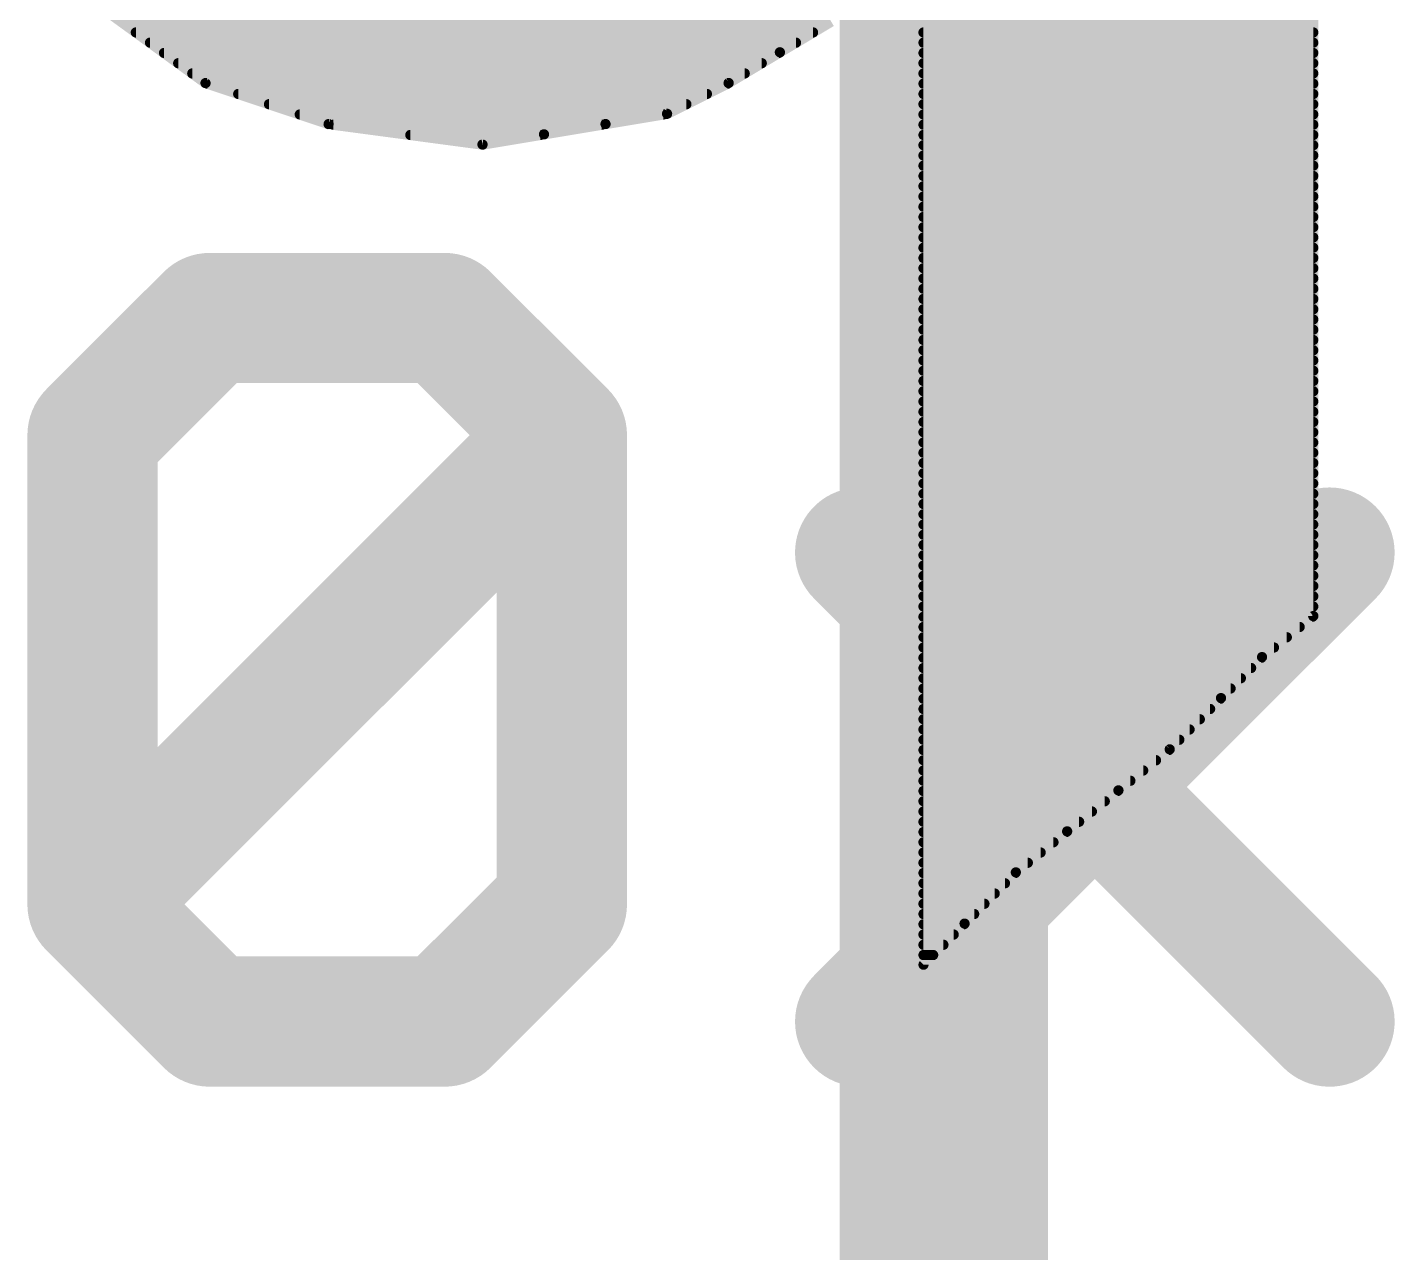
# Model space of a CAD drawing. Extents: x -0.1 to 23, y -0.1 to 23.
# Drawn here: x 16.124 to 17.457, y 8.63 to 9.825 of the extents above; entities that cross this region are included whole.
import ezdxf

# ---------------------------------------------------------------- set-up
doc = ezdxf.new("R2010")
doc.units = 0
for name, color, linetype in [('16', 132, 'CONTINUOUS'), ('21', 253, 'CONTINUOUS'), ('22', 40, 'CONTINUOUS')]:
    doc.layers.add(name, color=color, linetype=linetype)

msp = doc.modelspace()

# ---------------------------------------------------------------- linework, layer by layer
at = {"layer": '16', "const_width": 0.2032}
msp.add_lwpolyline([(17.018, 4.7625), (17.018, 10.16)], dxfattribs=at)
at = {"layer": '21', "const_width": 0.127}
for points in [[(16.1879, 9.4271), (16.3023, 9.5415)], [(16.3023, 9.5415), (16.5311, 9.5415)], [(16.5311, 9.5415), (16.6455, 9.4271)], [(16.1879, 8.9695), (16.1879, 9.4271)], [(16.1879, 8.9695), (16.6455, 9.4271)], [(16.6455, 9.4271), (16.6455, 8.9695)], [(16.9363, 9.3127), (17.3939, 8.8551)], [(16.9363, 8.8551), (17.3939, 9.3127)], [(16.3023, 8.8551), (16.1879, 8.9695)], [(16.6455, 8.9695), (16.5311, 8.8551)], [(16.5311, 8.8551), (16.3023, 8.8551)]]:
    msp.add_lwpolyline(points, dxfattribs=at)
at = {"layer": '21', "const_width": 0.0635}
for points in [[(16.3023, 9.5732, 1), (16.3023, 9.5097)], [(16.3248, 9.519, 1), (16.2799, 9.5639)], [(16.5536, 9.5639, 1), (16.5087, 9.519)], [(16.5311, 9.5097, 1), (16.5311, 9.5732)], [(16.2197, 9.4271, 1), (16.1562, 9.4271)], [(16.1655, 9.4495, 1), (16.2104, 9.4046)], [(16.6773, 9.4271, 1), (16.6138, 9.4271)], [(16.668, 9.4046, 1), (16.6231, 9.4495)], [(16.6231, 9.4046, 1), (16.668, 9.4495)], [(16.9588, 9.3351, 1), (16.9139, 9.2902)], [(17.4164, 9.2902, 1), (17.3715, 9.3351)], [(16.2104, 8.9919, 1), (16.1655, 8.947)], [(16.668, 8.947, 1), (16.6231, 8.9919)], [(16.1655, 8.9919, 1), (16.2104, 8.947)], [(16.1562, 8.9695, 1), (16.2197, 8.9695)], [(16.6138, 8.9695, 1), (16.6773, 8.9695)], [(16.3023, 8.8868, 1), (16.3023, 8.8233)], [(16.5311, 8.8233, 1), (16.5311, 8.8868)], [(16.2799, 8.8326, 1), (16.3248, 8.8775)], [(16.5087, 8.8775, 1), (16.5536, 8.8326)], [(16.9139, 8.8775, 1), (16.9588, 8.8326)], [(17.3715, 8.8326, 1), (17.4164, 8.8775)]]:
    msp.add_lwpolyline(points, format="xyb", dxfattribs=at)
at = {"layer": '22', "const_width": 0.01}
for points in [[(17.3781, 9.2506), (17.3781, 11.1006)], [(16.9981, 9.9306), (16.9981, 8.9106)], [(16.1881, 9.8506), (16.2981, 9.7706)], [(16.2165, 9.83), (16.9071, 9.83)], [(16.2302, 9.82), (16.8904, 9.82)], [(16.8581, 9.8006), (16.9081, 9.8306)], [(16.9981, 9.83), (17.3781, 9.83)], [(16.9981, 9.82), (17.3781, 9.82)], [(16.244, 9.81), (16.8738, 9.81)], [(16.9981, 9.81), (17.3781, 9.81)], [(16.2577, 9.8), (16.8571, 9.8)], [(16.8081, 9.7706), (16.8581, 9.8006)], [(16.9981, 9.8), (17.3781, 9.8)], [(16.2715, 9.79), (16.8404, 9.79)], [(16.2852, 9.78), (16.8238, 9.78)], [(16.9981, 9.79), (17.3781, 9.79)], [(16.9981, 9.78), (17.3781, 9.78)], [(16.2981, 9.7706), (16.4181, 9.7306)], [(16.3, 9.77), (16.8069, 9.77)], [(16.7481, 9.7406), (16.8081, 9.7706)], [(16.9981, 9.77), (17.3781, 9.77)], [(16.33, 9.76), (16.7869, 9.76)], [(16.9981, 9.76), (17.3781, 9.76)], [(16.36, 9.75), (16.7669, 9.75)], [(16.39, 9.74), (16.7444, 9.74)], [(16.6881, 9.7306), (16.7481, 9.7406)], [(16.9981, 9.75), (17.3781, 9.75)], [(16.9981, 9.74), (17.3781, 9.74)], [(16.4181, 9.7306), (16.5681, 9.7106)], [(16.4228, 9.73), (16.6844, 9.73)], [(16.6281, 9.7206), (16.6881, 9.7306)], [(16.9981, 9.73), (17.3781, 9.73)], [(16.4978, 9.72), (16.6244, 9.72)], [(16.5681, 9.7106), (16.6281, 9.7206)], [(16.9981, 9.72), (17.3781, 9.72)], [(16.9981, 9.71), (17.3781, 9.71)], [(16.9981, 9.7), (17.3781, 9.7)], [(16.9981, 9.69), (17.3781, 9.69)], [(16.9981, 9.68), (17.3781, 9.68)], [(16.9981, 9.67), (17.3781, 9.67)], [(16.9981, 9.66), (17.3781, 9.66)], [(16.9981, 9.65), (17.3781, 9.65)], [(16.9981, 9.64), (17.3781, 9.64)], [(16.9981, 9.63), (17.3781, 9.63)], [(16.9981, 9.62), (17.3781, 9.62)], [(16.9981, 9.61), (17.3781, 9.61)], [(16.9981, 9.6), (17.3781, 9.6)], [(16.9981, 9.59), (17.3781, 9.59)], [(16.9981, 9.58), (17.3781, 9.58)], [(16.9981, 9.57), (17.3781, 9.57)], [(16.9981, 9.56), (17.3781, 9.56)], [(16.9981, 9.55), (17.3781, 9.55)], [(16.9981, 9.54), (17.3781, 9.54)], [(16.9981, 9.53), (17.3781, 9.53)], [(16.9981, 9.52), (17.3781, 9.52)], [(16.9981, 9.51), (17.3781, 9.51)], [(16.9981, 9.5), (17.3781, 9.5)], [(16.9981, 9.49), (17.3781, 9.49)], [(16.9981, 9.48), (17.3781, 9.48)], [(16.9981, 9.47), (17.3781, 9.47)], [(16.9981, 9.46), (17.3781, 9.46)], [(16.9981, 9.45), (17.3781, 9.45)], [(16.9981, 9.44), (17.3781, 9.44)], [(16.9981, 9.43), (17.3781, 9.43)], [(16.9981, 9.42), (17.3781, 9.42)], [(16.9981, 9.41), (17.3781, 9.41)], [(16.9981, 9.4), (17.3781, 9.4)], [(16.9981, 9.39), (17.3781, 9.39)], [(16.9981, 9.38), (17.3781, 9.38)], [(16.9981, 9.37), (17.3781, 9.37)], [(16.9981, 9.36), (17.3781, 9.36)], [(16.9981, 9.35), (17.3781, 9.35)], [(16.9981, 9.34), (17.3781, 9.34)], [(16.9981, 9.33), (17.3781, 9.33)], [(16.9981, 9.32), (17.3781, 9.32)], [(16.9981, 9.31), (17.3781, 9.31)], [(16.9981, 9.3), (17.3781, 9.3)], [(16.9981, 9.29), (17.3781, 9.29)], [(16.9981, 9.28), (17.3781, 9.28)], [(16.9981, 9.27), (17.3781, 9.27)], [(16.9981, 9.26), (17.3781, 9.26)], [(16.9981, 9.25), (17.3773, 9.25)], [(17.3281, 9.2106), (17.3781, 9.2506)], [(16.9981, 9.24), (17.3648, 9.24)], [(16.9981, 9.23), (17.3523, 9.23)], [(16.9981, 9.22), (17.3398, 9.22)], [(16.9981, 9.21), (17.3275, 9.21)], [(17.2881, 9.1706), (17.3281, 9.2106)], [(16.9981, 9.2), (17.3175, 9.2)], [(16.9981, 9.19), (17.3075, 9.19)], [(16.9981, 9.18), (17.2975, 9.18)], [(16.9981, 9.17), (17.2875, 9.17)], [(17.2381, 9.1206), (17.2881, 9.1706)], [(16.9981, 9.16), (17.2775, 9.16)], [(16.9981, 9.15), (17.2675, 9.15)], [(16.9981, 9.14), (17.2575, 9.14)], [(16.9981, 9.13), (17.2475, 9.13)], [(16.9981, 9.12), (17.2373, 9.12)], [(17.1881, 9.0806), (17.2381, 9.1206)], [(16.9981, 9.11), (17.2248, 9.11)], [(16.9981, 9.1), (17.2123, 9.1)], [(16.9981, 9.09), (17.1998, 9.09)], [(16.9981, 9.08), (17.1873, 9.08)], [(17.1381, 9.0406), (17.1881, 9.0806)], [(16.9981, 9.07), (17.1748, 9.07)], [(16.9981, 9.06), (17.1623, 9.06)], [(16.9981, 9.05), (17.1498, 9.05)], [(16.9981, 9.04), (17.1373, 9.04)], [(17.0881, 9.0006), (17.1381, 9.0406)], [(16.9981, 9.03), (17.1248, 9.03)], [(16.9981, 9.02), (17.1123, 9.02)], [(16.9981, 9.01), (17.0998, 9.01)], [(16.9981, 9), (17.0875, 9)], [(17.0381, 8.9506), (17.0881, 9.0006)], [(16.9981, 8.99), (17.0775, 8.99)], [(16.9981, 8.98), (17.0675, 8.98)], [(16.9981, 8.97), (17.0575, 8.97)], [(16.9981, 8.96), (17.0475, 8.96)], [(16.9981, 8.9106), (17.0381, 8.9506)], [(16.9981, 8.95), (17.0375, 8.95)], [(16.9981, 8.94), (17.0275, 8.94)], [(16.9981, 8.93), (17.0175, 8.93)], [(16.9981, 8.92), (17.0075, 8.92)]]:
    msp.add_lwpolyline(points, dxfattribs=at)
at = {"layer": '22', "const_width": 0.005}
for points in [[(16.2302, 9.8225, 1), (16.2302, 9.8175)], [(16.8904, 9.8175, 1), (16.8904, 9.8225)], [(16.9981, 9.8225, 1), (16.9981, 9.8175)], [(17.3781, 9.8175, 1), (17.3781, 9.8225)], [(16.244, 9.8125, 1), (16.244, 9.8075)], [(16.8738, 9.8075, 1), (16.8738, 9.8125)], [(16.9981, 9.8125, 1), (16.9981, 9.8075)], [(17.3781, 9.8075, 1), (17.3781, 9.8125)], [(16.2577, 9.8025, 1), (16.2577, 9.7975)], [(16.8568, 9.8028, 1), (16.8594, 9.7985)], [(16.8594, 9.7985, 1), (16.8568, 9.8028)], [(16.8571, 9.7975, 1), (16.8571, 9.8025)], [(16.9981, 9.8025, 1), (16.9981, 9.7975)], [(17.3781, 9.7975, 1), (17.3781, 9.8025)], [(16.2715, 9.7925, 1), (16.2715, 9.7875)], [(16.2852, 9.7825, 1), (16.2852, 9.7775)], [(16.8238, 9.7775, 1), (16.8238, 9.7825)], [(16.8404, 9.7875, 1), (16.8404, 9.7925)], [(16.9981, 9.7925, 1), (16.9981, 9.7875)], [(16.9981, 9.7825, 1), (16.9981, 9.7775)], [(17.3781, 9.7875, 1), (17.3781, 9.7925)], [(17.3781, 9.7775, 1), (17.3781, 9.7825)], [(16.2989, 9.773, 1), (16.2973, 9.7683)], [(16.2967, 9.7686, 1), (16.2996, 9.7726)], [(16.3, 9.7725, 1), (16.3, 9.7675)], [(16.8068, 9.7728, 1), (16.8094, 9.7685)], [(16.8069, 9.7675, 1), (16.8069, 9.7725)], [(16.8092, 9.7684, 1), (16.807, 9.7729)], [(16.9981, 9.7725, 1), (16.9981, 9.7675)], [(17.3781, 9.7675, 1), (17.3781, 9.7725)], [(16.33, 9.7625, 1), (16.33, 9.7575)], [(16.7869, 9.7575, 1), (16.7869, 9.7625)], [(16.9981, 9.7625, 1), (16.9981, 9.7575)], [(17.3781, 9.7575, 1), (17.3781, 9.7625)], [(16.36, 9.7525, 1), (16.36, 9.7475)], [(16.39, 9.7425, 1), (16.39, 9.7375)], [(16.7444, 9.7375, 1), (16.7444, 9.7425)], [(16.747, 9.7429, 1), (16.7492, 9.7384)], [(16.7485, 9.7382, 1), (16.7477, 9.7431)], [(16.7669, 9.7475, 1), (16.7669, 9.7525)], [(16.9981, 9.7525, 1), (16.9981, 9.7475)], [(16.9981, 9.7425, 1), (16.9981, 9.7375)], [(17.3781, 9.7475, 1), (17.3781, 9.7525)], [(17.3781, 9.7375, 1), (17.3781, 9.7425)], [(16.4185, 9.7331, 1), (16.4178, 9.7281)], [(16.4173, 9.7283, 1), (16.4189, 9.733)], [(16.4228, 9.7325, 1), (16.4228, 9.7275)], [(16.6844, 9.7275, 1), (16.6844, 9.7325)], [(16.6877, 9.7331, 1), (16.6885, 9.7282)], [(16.6885, 9.7282, 1), (16.6877, 9.7331)], [(16.9981, 9.7325, 1), (16.9981, 9.7275)], [(17.3781, 9.7275, 1), (17.3781, 9.7325)], [(16.4978, 9.7225, 1), (16.4978, 9.7175)], [(16.6244, 9.7175, 1), (16.6244, 9.7225)], [(16.6277, 9.7231, 1), (16.6285, 9.7182)], [(16.6285, 9.7182, 1), (16.6277, 9.7231)], [(16.9981, 9.7225, 1), (16.9981, 9.7175)], [(17.3781, 9.7175, 1), (17.3781, 9.7225)], [(16.5677, 9.7131, 1), (16.5685, 9.7082)], [(16.5678, 9.7081, 1), (16.5685, 9.7131)], [(16.9981, 9.7125, 1), (16.9981, 9.7075)], [(16.9981, 9.7025, 1), (16.9981, 9.6975)], [(17.3781, 9.7075, 1), (17.3781, 9.7125)], [(17.3781, 9.6975, 1), (17.3781, 9.7025)], [(16.9981, 9.6925, 1), (16.9981, 9.6875)], [(17.3781, 9.6875, 1), (17.3781, 9.6925)], [(16.9981, 9.6825, 1), (16.9981, 9.6775)], [(17.3781, 9.6775, 1), (17.3781, 9.6825)], [(16.9981, 9.6725, 1), (16.9981, 9.6675)], [(16.9981, 9.6625, 1), (16.9981, 9.6575)], [(17.3781, 9.6675, 1), (17.3781, 9.6725)], [(17.3781, 9.6575, 1), (17.3781, 9.6625)], [(16.9981, 9.6525, 1), (16.9981, 9.6475)], [(17.3781, 9.6475, 1), (17.3781, 9.6525)], [(16.9981, 9.6425, 1), (16.9981, 9.6375)], [(17.3781, 9.6375, 1), (17.3781, 9.6425)], [(16.9981, 9.6325, 1), (16.9981, 9.6275)], [(16.9981, 9.6225, 1), (16.9981, 9.6175)], [(17.3781, 9.6275, 1), (17.3781, 9.6325)], [(17.3781, 9.6175, 1), (17.3781, 9.6225)], [(16.9981, 9.6125, 1), (16.9981, 9.6075)], [(17.3781, 9.6075, 1), (17.3781, 9.6125)], [(16.9981, 9.6025, 1), (16.9981, 9.5975)], [(17.3781, 9.5975, 1), (17.3781, 9.6025)], [(16.9981, 9.5925, 1), (16.9981, 9.5875)], [(16.9981, 9.5825, 1), (16.9981, 9.5775)], [(17.3781, 9.5875, 1), (17.3781, 9.5925)], [(17.3781, 9.5775, 1), (17.3781, 9.5825)], [(16.9981, 9.5725, 1), (16.9981, 9.5675)], [(17.3781, 9.5675, 1), (17.3781, 9.5725)], [(16.9981, 9.5625, 1), (16.9981, 9.5575)], [(17.3781, 9.5575, 1), (17.3781, 9.5625)], [(16.9981, 9.5525, 1), (16.9981, 9.5475)], [(16.9981, 9.5425, 1), (16.9981, 9.5375)], [(17.3781, 9.5475, 1), (17.3781, 9.5525)], [(17.3781, 9.5375, 1), (17.3781, 9.5425)], [(16.9981, 9.5325, 1), (16.9981, 9.5275)], [(17.3781, 9.5275, 1), (17.3781, 9.5325)], [(16.9981, 9.5225, 1), (16.9981, 9.5175)], [(17.3781, 9.5175, 1), (17.3781, 9.5225)], [(16.9981, 9.5125, 1), (16.9981, 9.5075)], [(16.9981, 9.5025, 1), (16.9981, 9.4975)], [(17.3781, 9.5075, 1), (17.3781, 9.5125)], [(17.3781, 9.4975, 1), (17.3781, 9.5025)], [(16.9981, 9.4925, 1), (16.9981, 9.4875)], [(17.3781, 9.4875, 1), (17.3781, 9.4925)], [(16.9981, 9.4825, 1), (16.9981, 9.4775)], [(17.3781, 9.4775, 1), (17.3781, 9.4825)], [(16.9981, 9.4725, 1), (16.9981, 9.4675)], [(16.9981, 9.4625, 1), (16.9981, 9.4575)], [(17.3781, 9.4675, 1), (17.3781, 9.4725)], [(17.3781, 9.4575, 1), (17.3781, 9.4625)], [(16.9981, 9.4525, 1), (16.9981, 9.4475)], [(17.3781, 9.4475, 1), (17.3781, 9.4525)], [(16.9981, 9.4425, 1), (16.9981, 9.4375)], [(17.3781, 9.4375, 1), (17.3781, 9.4425)], [(16.9981, 9.4325, 1), (16.9981, 9.4275)], [(16.9981, 9.4225, 1), (16.9981, 9.4175)], [(17.3781, 9.4275, 1), (17.3781, 9.4325)], [(17.3781, 9.4175, 1), (17.3781, 9.4225)], [(16.9981, 9.4125, 1), (16.9981, 9.4075)], [(17.3781, 9.4075, 1), (17.3781, 9.4125)], [(16.9981, 9.4025, 1), (16.9981, 9.3975)], [(17.3781, 9.3975, 1), (17.3781, 9.4025)], [(16.9981, 9.3925, 1), (16.9981, 9.3875)], [(16.9981, 9.3825, 1), (16.9981, 9.3775)], [(17.3781, 9.3875, 1), (17.3781, 9.3925)], [(17.3781, 9.3775, 1), (17.3781, 9.3825)], [(16.9981, 9.3725, 1), (16.9981, 9.3675)], [(17.3781, 9.3675, 1), (17.3781, 9.3725)], [(16.9981, 9.3625, 1), (16.9981, 9.3575)], [(17.3781, 9.3575, 1), (17.3781, 9.3625)], [(16.9981, 9.3525, 1), (16.9981, 9.3475)], [(16.9981, 9.3425, 1), (16.9981, 9.3375)], [(17.3781, 9.3475, 1), (17.3781, 9.3525)], [(17.3781, 9.3375, 1), (17.3781, 9.3425)], [(16.9981, 9.3325, 1), (16.9981, 9.3275)], [(17.3781, 9.3275, 1), (17.3781, 9.3325)], [(16.9981, 9.3225, 1), (16.9981, 9.3175)], [(17.3781, 9.3175, 1), (17.3781, 9.3225)], [(16.9981, 9.3125, 1), (16.9981, 9.3075)], [(16.9981, 9.3025, 1), (16.9981, 9.2975)], [(17.3781, 9.3075, 1), (17.3781, 9.3125)], [(17.3781, 9.2975, 1), (17.3781, 9.3025)], [(16.9981, 9.2925, 1), (16.9981, 9.2875)], [(17.3781, 9.2875, 1), (17.3781, 9.2925)], [(16.9981, 9.2825, 1), (16.9981, 9.2775)], [(17.3781, 9.2775, 1), (17.3781, 9.2825)], [(16.9981, 9.2725, 1), (16.9981, 9.2675)], [(16.9981, 9.2625, 1), (16.9981, 9.2575)], [(17.3781, 9.2675, 1), (17.3781, 9.2725)], [(17.3781, 9.2575, 1), (17.3781, 9.2625)], [(16.9981, 9.2525, 1), (16.9981, 9.2475)], [(17.3756, 9.2506, 1), (17.3806, 9.2506)], [(17.3797, 9.2487, 1), (17.3766, 9.2526)], [(17.3773, 9.2475, 1), (17.3773, 9.2525)], [(16.9981, 9.2425, 1), (16.9981, 9.2375)], [(17.3648, 9.2375, 1), (17.3648, 9.2425)], [(16.9981, 9.2325, 1), (16.9981, 9.2275)], [(16.9981, 9.2225, 1), (16.9981, 9.2175)], [(17.3398, 9.2175, 1), (17.3398, 9.2225)], [(17.3523, 9.2275, 1), (17.3523, 9.2325)], [(16.9981, 9.2125, 1), (16.9981, 9.2075)], [(17.3266, 9.2126, 1), (17.3297, 9.2087)], [(17.3299, 9.2089, 1), (17.3264, 9.2124)], [(17.3275, 9.2075, 1), (17.3275, 9.2125)], [(16.9981, 9.2025, 1), (16.9981, 9.1975)], [(17.3175, 9.1975, 1), (17.3175, 9.2025)], [(16.9981, 9.1925, 1), (16.9981, 9.1875)], [(16.9981, 9.1825, 1), (16.9981, 9.1775)], [(17.2975, 9.1775, 1), (17.2975, 9.1825)], [(17.3075, 9.1875, 1), (17.3075, 9.1925)], [(16.9981, 9.1725, 1), (16.9981, 9.1675)], [(17.2864, 9.1724, 1), (17.2899, 9.1689)], [(17.2899, 9.1689, 1), (17.2864, 9.1724)], [(17.2875, 9.1675, 1), (17.2875, 9.1725)], [(16.9981, 9.1625, 1), (16.9981, 9.1575)], [(17.2775, 9.1575, 1), (17.2775, 9.1625)], [(16.9981, 9.1525, 1), (16.9981, 9.1475)], [(16.9981, 9.1425, 1), (16.9981, 9.1375)], [(17.2575, 9.1375, 1), (17.2575, 9.1425)], [(17.2675, 9.1475, 1), (17.2675, 9.1525)], [(16.9981, 9.1325, 1), (16.9981, 9.1275)], [(17.2475, 9.1275, 1), (17.2475, 9.1325)], [(16.9981, 9.1225, 1), (16.9981, 9.1175)], [(17.2364, 9.1224, 1), (17.2399, 9.1189)], [(17.2397, 9.1187, 1), (17.2366, 9.1226)], [(17.2373, 9.1175, 1), (17.2373, 9.1225)], [(16.9981, 9.1125, 1), (16.9981, 9.1075)], [(16.9981, 9.1025, 1), (16.9981, 9.0975)], [(17.2123, 9.0975, 1), (17.2123, 9.1025)], [(17.2248, 9.1075, 1), (17.2248, 9.1125)], [(16.9981, 9.0925, 1), (16.9981, 9.0875)], [(17.1998, 9.0875, 1), (17.1998, 9.0925)], [(16.9981, 9.0825, 1), (16.9981, 9.0775)], [(17.1866, 9.0826, 1), (17.1897, 9.0787)], [(17.1897, 9.0787, 1), (17.1866, 9.0826)], [(17.1873, 9.0775, 1), (17.1873, 9.0825)], [(16.9981, 9.0725, 1), (16.9981, 9.0675)], [(16.9981, 9.0625, 1), (16.9981, 9.0575)], [(17.1623, 9.0575, 1), (17.1623, 9.0625)], [(17.1748, 9.0675, 1), (17.1748, 9.0725)], [(16.9981, 9.0525, 1), (16.9981, 9.0475)], [(17.1498, 9.0475, 1), (17.1498, 9.0525)], [(16.9981, 9.0425, 1), (16.9981, 9.0375)], [(17.1366, 9.0426, 1), (17.1397, 9.0387)], [(17.1397, 9.0387, 1), (17.1366, 9.0426)], [(17.1373, 9.0375, 1), (17.1373, 9.0425)], [(16.9981, 9.0325, 1), (16.9981, 9.0275)], [(16.9981, 9.0225, 1), (16.9981, 9.0175)], [(17.1123, 9.0175, 1), (17.1123, 9.0225)], [(17.1248, 9.0275, 1), (17.1248, 9.0325)], [(16.9981, 9.0125, 1), (16.9981, 9.0075)], [(17.0998, 9.0075, 1), (17.0998, 9.0125)], [(16.9981, 9.0025, 1), (16.9981, 8.9975)], [(17.0866, 9.0026, 1), (17.0897, 8.9987)], [(17.0899, 8.9989, 1), (17.0864, 9.0024)], [(17.0875, 8.9975, 1), (17.0875, 9.0025)], [(16.9981, 8.9925, 1), (16.9981, 8.9875)], [(16.9981, 8.9825, 1), (16.9981, 8.9775)], [(17.0675, 8.9775, 1), (17.0675, 8.9825)], [(17.0775, 8.9875, 1), (17.0775, 8.9925)], [(16.9981, 8.9725, 1), (16.9981, 8.9675)], [(17.0575, 8.9675, 1), (17.0575, 8.9725)], [(16.9981, 8.9625, 1), (16.9981, 8.9575)], [(17.0475, 8.9575, 1), (17.0475, 8.9625)], [(16.9981, 8.9525, 1), (16.9981, 8.9475)], [(16.9981, 8.9425, 1), (16.9981, 8.9375)], [(17.0275, 8.9375, 1), (17.0275, 8.9425)], [(17.0364, 8.9524, 1), (17.0399, 8.9489)], [(17.0399, 8.9489, 1), (17.0364, 8.9524)], [(17.0375, 8.9475, 1), (17.0375, 8.9525)], [(16.9981, 8.9325, 1), (16.9981, 8.9275)], [(17.0175, 8.9275, 1), (17.0175, 8.9325)], [(16.9981, 8.9225, 1), (16.9981, 8.9175)], [(17.0075, 8.9175, 1), (17.0075, 8.9225)], [(16.9956, 8.9106, 1), (17.0006, 8.9106)], [(16.9964, 8.9124, 1), (16.9999, 8.9089)]]:
    msp.add_lwpolyline(points, format="xyb", dxfattribs=at)

doc.saveas('drawing.dxf')
